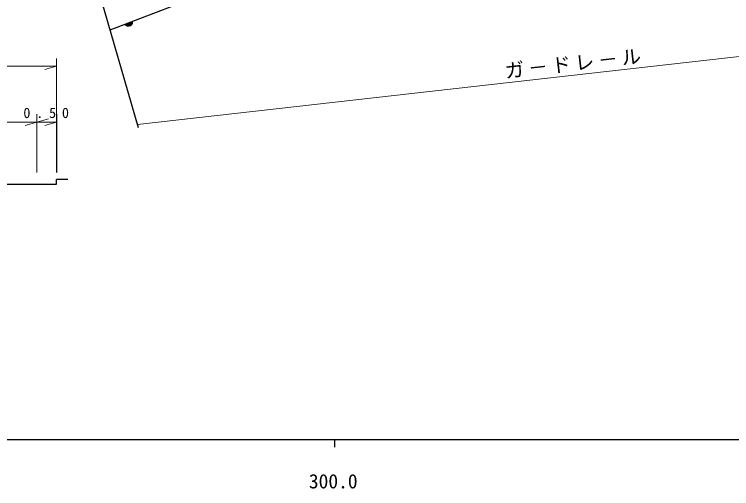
# Model space of a CAD drawing. Units: millimetres, scale not verified, with parts at other scales. Extents: x 40000 to 680000, y 20000 to 380000.
# Drawn here: x 327063 to 418778, y 198715 to 259375 of the extents above; entities that cross this region are included whole.
import ezdxf
from ezdxf.enums import TextEntityAlignment as Align

# ---------------------------------------------------------------- set-up
doc = ezdxf.new("R2010")
doc.units = ezdxf.units.MM
doc.header["$LTSCALE"] = 1000
for name, color, linetype, lineweight in [('M-BGD', 7, 'Continuous', 25), ('M-OTRS', 6, 'Continuous', 25), ('M-STR-HTXT', 7, 'Continuous', 13), ('M-STR-STR3', 7, 'Continuous', 25), ('M-TTL-BAND', 7, 'Continuous', 25)]:
    doc.layers.add(name, color=color, linetype=linetype, lineweight=lineweight)
doc.styles.add('ＭＳ ゴシック', font='')
doc.styles.get('ＭＳ ゴシック').set_extended_font_data('MS Gothic')

msp = doc.modelspace()

# ---------------------------------------------------------------- linework, layer by layer
at = {"layer": 'M-BGD'}
for p, q in [((293943, 237665), (332443, 237665)), ((333889, 238260), (332443, 238260)), ((332443, 237665), (332443, 238260))]:
    msp.add_line(p, q, dxfattribs=at)
at = {"layer": 'M-OTRS'}
msp.add_line((342942, 244866), (325561, 305105), dxfattribs=at)
at = {"layer": 'M-STR-HTXT'}
for p, q in [((342820, 245290), (446004, 256940)), ((332443, 253745), (332443, 239165)), ((293943, 252745), (332443, 252745)), ((332443, 252745), (330943, 252325)), ((329943, 246594), (329943, 239165)), ((329943, 245594), (331443, 246014)), ((332443, 246594), (332443, 239165)), ((316193, 245594), (329943, 245594)), ((329943, 245594), (328443, 245174)), ((329943, 245594), (332443, 245594)), ((332443, 245594), (330943, 245174))]:
    msp.add_line(p, q, dxfattribs=at)
at = {"layer": 'M-STR-STR3'}
for p, q in [((341268, 258051), (342128, 258380)), ((342130, 258317), (341309, 258002)), ((341349, 257953), (342133, 258254)), ((342099, 258176), (341426, 257919)), ((341504, 257884), (342064, 258099)), ((341992, 258007), (341619, 257864)), ((332443, 246594), (332443, 239165))]:
    msp.add_line(p, q, dxfattribs=at)
msp.add_lwpolyline([(339333, 257374), (394718, 278587), (449369, 285712), (458222, 281272), (463341, 277847)], dxfattribs=at)
msp.add_lwpolyline([(342144, 258450), (342149, 258324), (342129, 258209), (342071, 258080), (341999, 257988), (341901, 257908), (341752, 257851), (341626, 257845), (341511, 257865), (341382, 257923), (341290, 257995), (341210, 258093)], close=True, dxfattribs=at)
at = {"layer": 'M-TTL-BAND'}
for p, q in [((40000, 205000), (579000, 205000)), ((368000, 205000), (368000, 204000))]:
    msp.add_line(p, q, dxfattribs=at)

# ---------------------------------------------------------------- texts
at = {"layer": 'M-STR-HTXT', "insert": (389894, 251108), "char_height": 1833, "attachment_point": 7, "rotation": 6.4, "style": 'ＭＳ ゴシック'}
msp.add_mtext('\\T1.2;ガ－ドレ－ル', dxfattribs=at)
at = {"layer": 'M-STR-HTXT', "insert": (328218, 246094), "char_height": 1320, "attachment_point": 7, "style": 'ＭＳ ゴシック'}
msp.add_mtext('\\T1.83;0.50', dxfattribs=at)
at = {"layer": 'M-TTL-BAND', "style": 'ＭＳ ゴシック'}
msp.add_text('300.0', height=1833, dxfattribs=at).set_placement((364719, 198195), align=Align.BOTTOM_LEFT)

doc.saveas('drawing.dxf')
